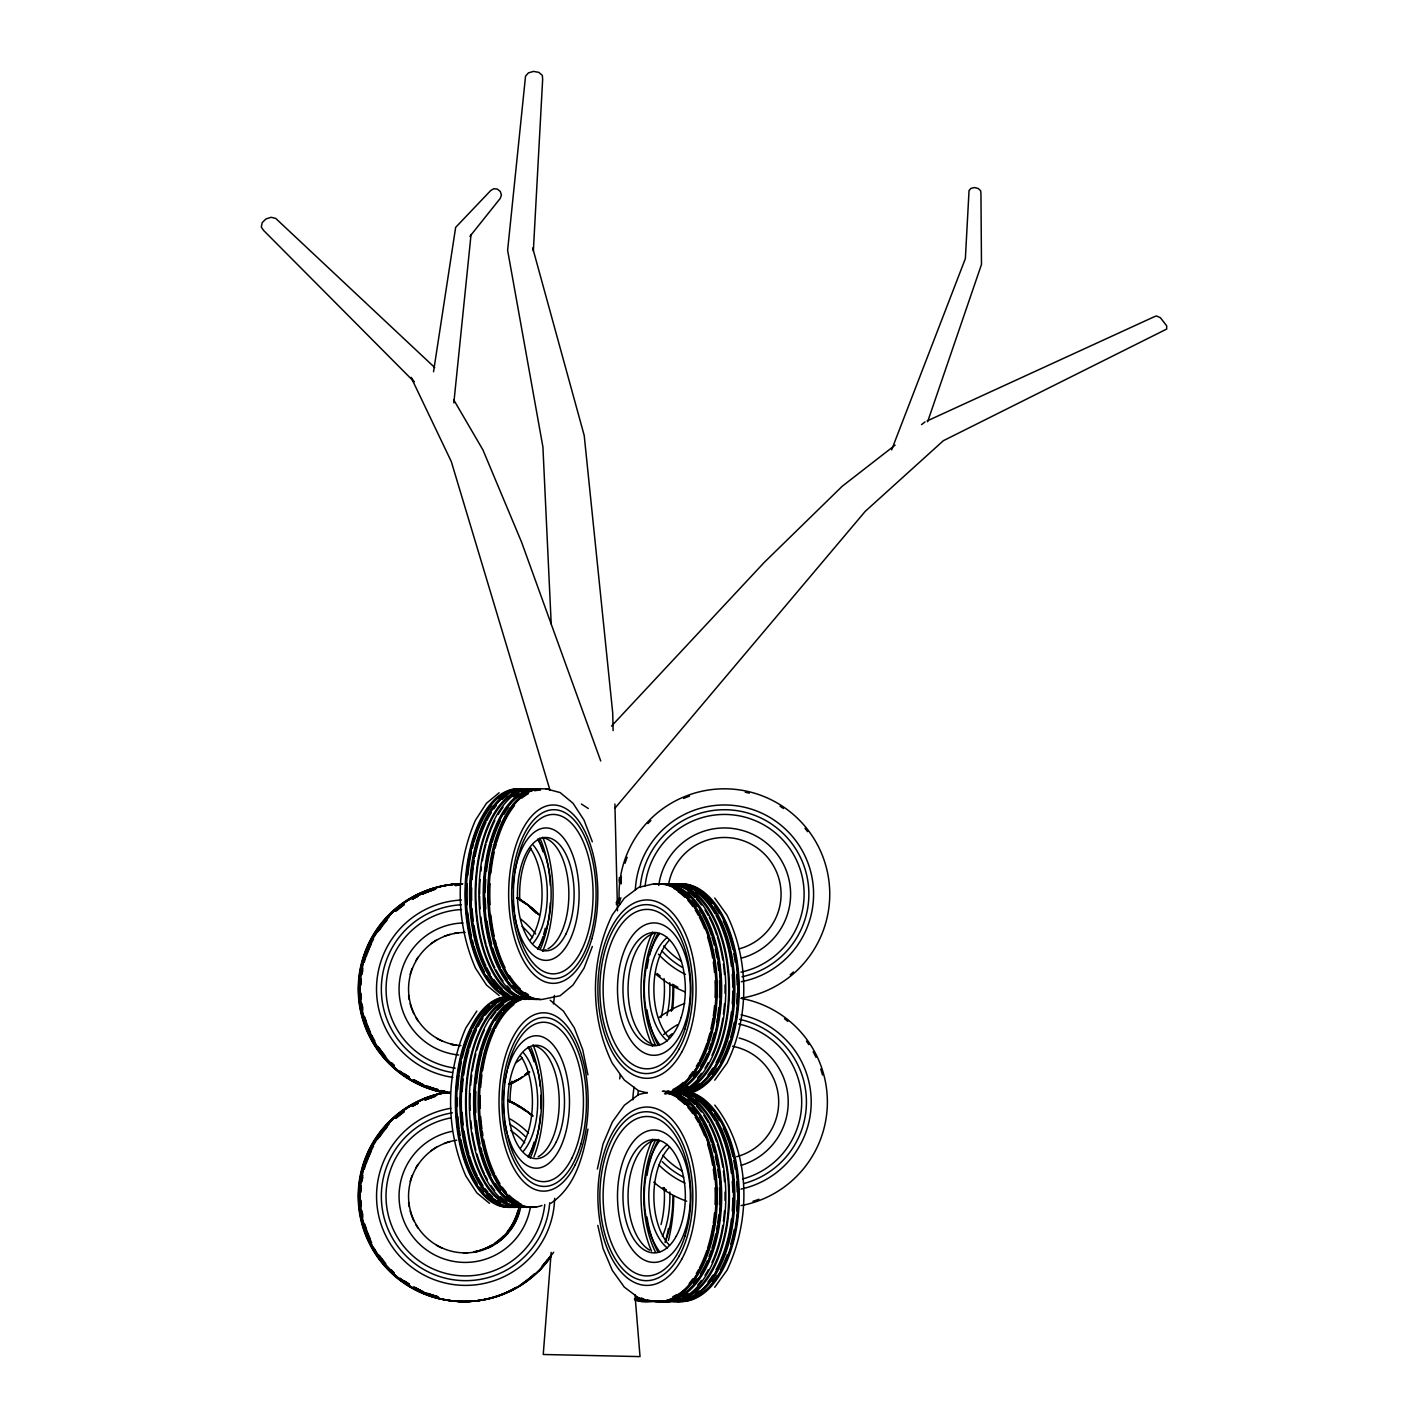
<?xml version="1.0" encoding="UTF-8"?>
<svg xmlns="http://www.w3.org/2000/svg" width="1428" height="1428" viewBox="0 0 1428 1428"><rect width="100%" height="100%" fill="white"/><g stroke="black" fill="none" stroke-linecap="round" stroke-linejoin="round"><path stroke-width="1.5" d="M533.34 251.06L542.658 79.254L542.319 75.363L538.838 72.364L533.536 71.4L528.467 72.846L525.54 76.13L507.618 250.293L542.908 446.91L551.208 623.893M551.172 1252.392L543.247 1354.494L640.03 1356.6L634.978 1294.75M453.836 402.892L471.061 234.46M619.716 1078.89L620.27 1074.695M433.523 371.762L455.657 227.355L490.714 190.549L493.731 188.728L497.408 189.103L500.336 191.53L501.424 195.065L500.246 198.385L469.901 236.405M587.908 1129.066C583.231 1156.448 575.198 1187.025 550.726 1203.358M597.332 1169.121L603.08 1143.864L612.344 1121.997L624.304 1105.308L638.477 1094.633M927.611 421.778L981.482 264.483L980.947 193.565L980.643 190.781L978.198 188.496L974.521 187.568L971.022 188.353L969.041 190.567L965.364 258.629L891.625 449.891M592.334 946.496L584.016 968.184L573.021 985.052L560.115 995.744L541.819 999.493A105.351 52.675 -90 0 1 489.144 894.142A105.351 52.675 -90 0 1 541.819 788.809L545.835 788.809M476.845 1011.06L465.849 1027.928C445.5 1074.356 445.5 1129.584 465.849 1175.994L476.845 1192.862L489.501 1203.358M539.534 1270.706L553.671 1252.249M615.057 808.069L865.207 511.385L943.355 440.699L1166.676 329.065L1166.712 325.87L1160.446 317.766L1156.519 315.963L1154.092 316.82L927.075 420.957M611.523 726.102L764.159 562.489L842.288 486.198L895.124 445.143M714.714 1080.193L726.995 1063.146C749.361 1017.307 749.361 960.919 726.995 915.08L714.714 898.034M714.714 1287.306L726.995 1270.242C751.396 1218.816 751.039 1151.254 714.928 1105.308L714.714 1105.129M499.14 792.772L486.484 803.25L475.506 820.118C455.139 866.528 455.139 921.774 475.506 968.184L486.484 985.052L499.14 995.53M921.524 424.616L925.058 421.885M638.477 887.52L624.304 898.212L612.237 915.08C589.871 960.919 589.871 1017.307 612.237 1063.146L624.304 1080.014L638.477 1090.706M638.78 887.395L653.774 883.807M638.78 1094.508L647.348 1092.456M621.216 877.72L619.324 877.72L619.324 882.45L621.216 882.45M619.324 880.076L621.216 880.076M638.78 1090.831L647.348 1092.884M546.174 788.845L560.115 792.558L573.021 803.25L584.016 820.118L592.334 841.806M550.173 1000.26L563.382 1011.06L574.359 1027.928L582.695 1049.616L587.908 1074.873M588.3 808.498L581.374 804.035M638.477 1297.802L624.304 1287.11L612.344 1270.438L603.08 1248.572L597.814 1225.42M434.719 367.549L275.693 218.395L271.124 217.306L265.983 218.93L262.216 222.625L261.288 226.998L263.537 230.372L414.138 381.811L411.068 377.349L451.284 461.53L549.994 790.166M453.711 399.822L482.914 449.874L521.523 542.015L600.724 760.981M532.698 248.008L584.213 435.504L612.701 712.822L613.13 730.618M614.915 804.053L617.503 910.85M621.305 876.274L621.109 883.896M641.154 1300.158A104.048 46.589 -90 0 1 637.102 1299.373M647.277 1301.158A105.351 47.178 -90 0 1 634.978 1299.962M648.669 1301.158A105.351 47.178 -90 0 1 634.335 1299.052M666.091 1301.158A105.351 47.178 -90 0 1 657.897 1301.158M661.664 1301.158A105.351 47.178 -90 0 1 653.471 1301.158M667.483 1301.158A105.351 47.178 -90 0 1 659.272 1301.158M664.163 1187.757A56.674 25.383 -90 0 1 661.057 1224.546M673.677 1196.218A88.5 39.627 -90 0 1 668.375 1240.468M653.364 1301.158A105.351 47.178 -90 0 1 637.049 1297.981M645.206 1299.855A104.048 46.589 -90 0 1 639.173 1297.784M672.963 1196.218A69.204 30.988 -90 0 1 665.448 1241.378M672.177 1301.158A105.351 47.178 -90 0 1 663.984 1301.158M668.429 1228.526A84.448 37.806 -90 0 1 665.091 1242.592M669.821 1192.005A56.674 25.383 -90 0 1 662.449 1236.291M670.803 1301.158A105.351 47.178 -90 0 1 662.592 1301.158M651.989 1301.158A105.351 47.178 -90 0 1 635.674 1297.981M643.832 1299.855A104.048 46.589 -90 0 1 635.817 1296.713M657.79 1301.158A105.351 47.178 -90 0 1 641.475 1297.981M438.003 1296.713A104.048 103.887 -90 0 1 428.079 1293.5M420.332 1290.198A104.048 103.887 -90 0 1 414.763 1287.342M409.39 1284.165A104.048 103.887 -90 0 1 404.178 1280.648M385.774 1263.637A104.048 103.887 -90 0 1 379.384 1255.301M370.173 1238.933A104.048 103.887 -90 0 1 365.104 1225.153M362.712 1214.996A104.048 103.887 -90 0 1 362.034 1210.837M361.338 1204.572A104.048 103.887 -90 0 1 361.088 1200.377M361.088 1192.059A104.048 103.887 -90 0 1 361.338 1187.864M362.034 1181.599A104.048 103.887 -90 0 1 362.712 1177.44M366.336 1163.302A104.048 103.887 -90 0 1 371.048 1151.593M379.384 1137.134A104.048 103.887 -90 0 1 387.149 1127.21M395.984 1118.356A104.048 103.887 -90 0 1 404.178 1111.787M412.96 1106.111A104.048 103.887 -90 0 1 418.458 1103.148M426.115 1099.703A104.048 103.887 -90 0 1 432.024 1097.525M507.993 1100.167A105.351 105.19 -90 0 1 532.983 1115.982M551.404 1256.033A105.351 105.19 -90 0 1 375.35 1251.642A105.351 105.19 -90 0 1 450.034 1091.92M507.44 1100.167A105.351 105.19 -90 0 1 515.026 1103.951M516.847 1104.986A105.351 105.19 -90 0 1 532.43 1115.982M550.851 1256.033A105.351 105.19 -90 0 1 375.368 1252.534A105.351 105.19 -90 0 1 447.375 1092.241M507.708 1100.167A105.351 105.19 -90 0 1 532.698 1115.982M551.119 1256.033A105.351 105.19 -90 0 1 375.635 1252.534A105.351 105.19 -90 0 1 447.642 1092.241M510.671 1130.512A79.718 79.593 -90 0 1 524.736 1142.864M544.764 1204.536A79.718 79.593 -90 0 1 464.921 1275.918A79.718 79.593 -90 0 1 386.328 1203.179A79.718 79.593 -90 0 1 451.087 1117.838M510.135 1118.981A89.179 89.054 -90 0 1 528.574 1133.154M554.635 1198.324A89.179 89.054 -90 0 1 469.152 1285.325A89.179 89.054 -90 0 1 377.028 1205.41A89.179 89.054 -90 0 1 450.82 1108.271M509.689 1124.211A84.448 84.323 -90 0 1 525.272 1136.51M549.709 1202.822A84.448 84.323 -90 0 1 465.671 1280.666A84.448 84.323 -90 0 1 381.597 1202.858A84.448 84.323 -90 0 1 452.444 1112.823M530.377 1207.017A66.206 66.099 -90 0 1 462.279 1262.352A66.206 66.099 -90 0 1 399.251 1201.269A66.206 66.099 -90 0 1 452.248 1131.297M520.738 1206.767A56.674 56.584 -90 0 1 460.905 1252.731A56.674 56.584 -90 0 1 408.587 1198.342A56.674 56.584 -90 0 1 456.71 1140.187M519.471 1210.89A56.674 56.584 -90 0 1 510.349 1229.865M507.69 1233.185A56.674 56.584 -90 0 1 496.676 1243.056M493.106 1245.287A56.674 56.584 -90 0 1 487.448 1248.161M479.469 1250.964A56.674 56.584 -90 0 1 475.346 1251.892M442.18 1248.161A56.674 56.584 -90 0 1 436.522 1245.287M418.047 1228.134A56.674 56.584 -90 0 1 415.816 1224.546M413.834 1220.815A56.674 56.584 -90 0 1 410.157 1210.89M409.211 1206.767A56.674 56.584 -90 0 1 408.587 1202.554M410.157 1181.545A56.674 56.584 -90 0 1 412.139 1175.512M415.816 1167.89A56.674 56.584 -90 0 1 418.047 1164.302M431.22 1150.611A56.674 56.584 -90 0 1 436.522 1147.13M444.144 1143.453A56.674 56.584 -90 0 1 450.177 1141.472M508.868 1101.059A105.351 105.19 -90 0 1 514.526 1103.951M516.347 1104.986A105.351 105.19 -90 0 1 525.236 1110.734M550.351 1256.033A105.351 105.19 -90 0 1 542.479 1266.1M535.107 1273.633A105.351 105.19 -90 0 1 519.953 1285.271M516.347 1287.449A105.351 105.19 -90 0 1 364.675 1231.596A105.351 105.19 -90 0 1 446.875 1092.241M436.789 1296.713A104.048 103.887 -90 0 1 424.884 1292.733M419.118 1290.198A104.048 103.887 -90 0 1 413.531 1287.342M408.176 1284.165A104.048 103.887 -90 0 1 401.268 1279.399M393.218 1272.669A104.048 103.887 -90 0 1 390.219 1269.778M385.935 1265.226A104.048 103.887 -90 0 1 380.616 1258.711M375.85 1251.803A104.048 103.887 -90 0 1 370.744 1242.735M366.532 1233.096A104.048 103.887 -90 0 1 363.89 1225.153M363.89 1167.283A104.048 103.887 -90 0 1 365.8 1161.321M367.299 1157.376A104.048 103.887 -90 0 1 369.834 1151.593A104.048 103.887 -90 0 0 364.925 1163.302M380.616 1133.725A104.048 103.887 -90 0 1 387.327 1125.657M394.753 1118.356A104.048 103.887 -90 0 1 402.964 1111.787M424.884 1099.703A104.048 103.887 -90 0 1 430.81 1097.525M508.511 1101.059A105.351 105.19 -90 0 1 514.151 1103.951M515.99 1104.986A105.351 105.19 -90 0 1 519.578 1107.164M547.495 1259.496A105.351 105.19 -90 0 1 542.104 1266.1M534.732 1273.633A105.351 105.19 -90 0 1 523.13 1282.933M515.99 1287.449A105.351 105.19 -90 0 1 364.301 1231.596A105.351 105.19 -90 0 1 446.5 1092.241M437.718 1296.713A104.048 103.887 -90 0 1 427.793 1293.5M423.884 1291.929A104.048 103.887 -90 0 1 414.477 1287.342M409.104 1284.165A104.048 103.887 -90 0 1 405.623 1281.862M394.146 1272.669A104.048 103.887 -90 0 1 391.147 1269.778M384.15 1262.031A104.048 103.887 -90 0 1 381.562 1258.711M371.691 1242.735A104.048 103.887 -90 0 1 367.46 1233.096M366.068 1229.133A104.048 103.887 -90 0 1 364.265 1223.136M362.837 1217.049A104.048 103.887 -90 0 1 362.069 1212.925M361.248 1206.66A104.048 103.887 -90 0 1 360.909 1202.465M360.909 1189.97A104.048 103.887 -90 0 1 361.248 1185.775M362.069 1179.51A104.048 103.887 -90 0 1 362.837 1175.369M364.265 1169.282A104.048 103.887 -90 0 1 366.068 1163.302M367.46 1159.34A104.048 103.887 -90 0 1 373.618 1146.006M377.92 1138.884A104.048 103.887 -90 0 1 381.562 1133.725M397.287 1116.982A104.048 103.887 -90 0 1 403.892 1111.787M412.674 1106.111A104.048 103.887 -90 0 1 418.172 1103.148M425.83 1099.703A104.048 103.887 -90 0 1 435.718 1096.276M437.129 1296.713A104.048 103.887 -90 0 1 427.204 1293.5M423.295 1291.929A104.048 103.887 -90 0 1 413.888 1287.342M408.533 1284.165A104.048 103.887 -90 0 1 399.947 1278.114M393.557 1272.669A104.048 103.887 -90 0 1 386.292 1265.226M378.509 1255.301A104.048 103.887 -90 0 1 374.047 1248.233M370.173 1240.843A104.048 103.887 -90 0 1 364.836 1227.134M363.158 1221.136A104.048 103.887 -90 0 1 362.248 1217.049M361.177 1210.837A104.048 103.887 -90 0 1 360.659 1206.66M360.213 1200.377A104.048 103.887 -90 0 1 360.213 1192.059M360.659 1185.775A104.048 103.887 -90 0 1 361.177 1181.599M362.248 1175.369A104.048 103.887 -90 0 1 363.158 1171.299M363.676 1169.282A104.048 103.887 -90 0 1 370.173 1151.593M374.047 1144.203A104.048 103.887 -90 0 1 379.723 1135.421M384.917 1128.78A104.048 103.887 -90 0 1 389.112 1124.139M398.305 1115.643A104.048 103.887 -90 0 1 403.321 1111.787M412.085 1106.111A104.048 103.887 -90 0 1 417.583 1103.148M425.241 1099.703A104.048 103.887 -90 0 1 435.147 1096.276M436.593 1296.713A104.048 103.887 -90 0 1 424.687 1292.733M418.922 1290.198A104.048 103.887 -90 0 1 413.335 1287.342M407.98 1284.165A104.048 103.887 -90 0 1 402.767 1280.648M384.364 1263.637A104.048 103.887 -90 0 1 380.419 1258.711M368.745 1238.933A104.048 103.887 -90 0 1 366.336 1233.096M361.284 1214.996A104.048 103.887 -90 0 1 360.624 1210.837M359.927 1204.572A104.048 103.887 -90 0 1 359.66 1200.377M359.66 1192.059A104.048 103.887 -90 0 1 359.927 1187.864M360.624 1181.599A104.048 103.887 -90 0 1 361.284 1177.44M379.17 1135.421A104.048 103.887 -90 0 1 385.738 1127.21M394.556 1118.356A104.048 103.887 -90 0 1 402.767 1111.787M424.687 1099.703A104.048 103.887 -90 0 1 430.596 1097.525M517.793 1210.89A56.674 56.584 -90 0 1 507.386 1231.561M503.156 1236.291A56.674 56.584 -90 0 1 494.998 1243.056M491.428 1245.287A56.674 56.584 -90 0 1 479.808 1250.375M477.791 1250.964A56.674 56.584 -90 0 1 473.668 1251.892M519.06 1206.767A56.674 56.584 -90 0 1 474.007 1251.892M467.688 1252.731A56.674 56.584 -90 0 1 463.475 1252.891M700.113 1098.846A104.048 57.281 -90 0 1 712.376 1110.466M714.821 1113.679A104.048 57.281 -90 0 1 719.391 1120.766M723.228 1128.066A104.048 57.281 -90 0 1 732.867 1156.394M733.778 1160.661A104.048 57.281 -90 0 1 735.277 1169.282M736.652 1181.599A104.048 57.281 -90 0 1 737.169 1192.059M737.169 1200.377A104.048 57.281 -90 0 1 736.652 1210.837M734.188 1229.633A104.048 57.281 -90 0 1 730.743 1244.288M727.387 1254.516A104.048 57.281 -90 0 1 720.444 1269.778M717.159 1275.311A104.048 57.281 -90 0 1 712.376 1281.969M701.862 1292.34A104.048 57.281 -90 0 1 694.776 1296.713M689.778 1093.348A104.048 57.281 -90 0 1 738.472 1200.127A104.048 57.281 -90 0 1 685.511 1299.962M685.565 1091.17A105.351 57.995 -90 0 1 738.972 1206.035A105.351 57.995 -90 0 1 674.748 1300.908M651.543 1251.106A88.5 48.713 -90 0 1 652.435 1139.312M655.559 1252.374A84.448 46.481 -90 0 1 655.559 1140.062M684.262 1091.17A105.351 57.995 -90 0 1 737.687 1206.035A105.351 57.995 -90 0 1 673.463 1300.908M669.482 1245.287A56.674 31.202 -90 0 1 669.482 1147.13M668.001 1091.17A105.351 57.995 -90 0 1 721.408 1206.035A105.351 57.995 -90 0 1 657.183 1300.908M670.089 1092.831A104.048 57.281 -90 0 1 720.783 1188.435A104.048 57.281 -90 0 1 678.496 1296.713M657.576 1251.392A80.379 44.25 -90 0 1 647.009 1217.031M647.009 1175.405A80.379 44.25 -90 0 1 658.469 1139.383M681.174 1091.17A105.351 57.995 -90 0 1 734.581 1206.035A105.351 57.995 -90 0 1 670.357 1300.908M685.386 1093.348A104.048 57.281 -90 0 1 734.081 1200.127A104.048 57.281 -90 0 1 681.12 1299.962M695.722 1098.846A104.048 57.281 -90 0 1 714.982 1120.766M716.053 1122.658A104.048 57.281 -90 0 1 731.422 1173.334M732.261 1181.599A104.048 57.281 -90 0 1 732.778 1192.059M732.814 1198.288A104.048 57.281 -90 0 1 732.261 1210.837M731.422 1219.101A104.048 57.281 -90 0 1 716.053 1269.778M712.768 1275.311A104.048 57.281 -90 0 1 707.985 1281.969M699.202 1290.983A104.048 57.281 -90 0 1 695.722 1293.59M679.871 1091.17A105.351 57.995 -90 0 1 733.296 1206.035A105.351 57.995 -90 0 1 669.072 1300.908M675.747 1091.17A105.351 57.995 -90 0 1 729.155 1206.035A105.351 57.995 -90 0 1 664.93 1300.908M675.694 1092.474A104.048 57.281 -90 0 1 728.691 1198.163A104.048 57.281 -90 0 1 673.552 1300.176M687.975 1098.846A104.048 57.281 -90 0 1 694.811 1104.469M696.436 1106.111A104.048 57.281 -90 0 1 701.469 1112.037M703.861 1115.375A104.048 57.281 -90 0 1 708.306 1122.658M709.252 1124.407A104.048 57.281 -90 0 1 716.713 1142.079M717.409 1144.203A104.048 57.281 -90 0 1 722.8 1167.122M723.407 1171.299A104.048 57.281 -90 0 1 724.514 1181.599M725.031 1192.059A104.048 57.281 -90 0 1 725.031 1200.377M724.514 1210.837A104.048 57.281 -90 0 1 723.407 1221.136M722.8 1225.313A104.048 57.281 -90 0 1 711.965 1262.477M708.306 1269.778A104.048 57.281 -90 0 1 705.021 1275.311M701.469 1280.398A104.048 57.281 -90 0 1 697.721 1284.932M687.975 1293.59A104.048 57.281 -90 0 1 682.638 1296.713M672.124 1091.17A105.351 57.995 -90 0 1 725.549 1206.035A105.351 57.995 -90 0 1 661.325 1300.908M682.548 1098.846A104.048 57.281 -90 0 1 689.385 1104.469M692.294 1107.503A104.048 57.281 -90 0 1 697.239 1113.679M699.595 1117.124A104.048 57.281 -90 0 1 701.808 1120.766M702.879 1122.658A104.048 57.281 -90 0 1 711.287 1142.079M711.983 1144.203A104.048 57.281 -90 0 1 714.286 1152.235M715.303 1156.394A104.048 57.281 -90 0 1 717.017 1164.962M717.695 1169.282A104.048 57.281 -90 0 1 718.712 1177.44M719.462 1187.864A104.048 57.281 -90 0 1 719.462 1204.572M718.712 1214.996A104.048 57.281 -90 0 1 717.695 1223.136M717.374 1225.313A104.048 57.281 -90 0 1 716.624 1229.633M715.767 1233.917A104.048 57.281 -90 0 1 711.983 1248.233M711.287 1250.357A104.048 57.281 -90 0 1 709.038 1256.551M707.395 1260.531A104.048 57.281 -90 0 1 700.72 1273.508M697.239 1278.756A104.048 57.281 -90 0 1 693.562 1283.486M680.781 1294.75A104.048 57.281 -90 0 1 677.211 1296.713M659.754 1251.91A69.204 38.092 -90 0 1 659.754 1140.526M667.304 1247.983A56.674 31.202 -90 0 1 648.794 1196.218A56.674 31.202 -90 0 1 667.304 1144.453M666.697 1091.17A105.351 57.995 -90 0 1 720.123 1206.035A105.351 57.995 -90 0 1 655.898 1300.908M663.592 1091.17A105.351 57.995 -90 0 1 717.017 1206.035A105.351 57.995 -90 0 1 652.792 1300.908M662.306 1091.17A105.351 57.995 -90 0 1 715.482 1209.962A105.351 57.995 -90 0 1 647.187 1299.73M649.597 1250.125A56.674 31.202 -90 0 1 628.284 1189.185A56.674 31.202 -90 0 1 657.201 1139.669M665.68 1092.831A104.048 57.281 -90 0 1 716.392 1188.435A104.048 57.281 -90 0 1 674.105 1296.713M678.157 1098.846A104.048 57.281 -90 0 1 684.994 1104.469M687.903 1107.503A104.048 57.281 -90 0 1 692.848 1113.679M695.204 1117.124A104.048 57.281 -90 0 1 698.488 1122.658M699.434 1124.407A104.048 57.281 -90 0 1 704.647 1135.885M707.592 1144.203A104.048 57.281 -90 0 1 712.608 1164.962M713.304 1169.282A104.048 57.281 -90 0 1 714.518 1179.51M715.071 1187.864A104.048 57.281 -90 0 1 715.071 1204.572M714.518 1212.925A104.048 57.281 -90 0 1 713.304 1223.136M712.983 1225.313A104.048 57.281 -90 0 1 707.592 1248.233M706.896 1250.357A104.048 57.281 -90 0 1 699.434 1268.028M698.488 1269.778A104.048 57.281 -90 0 1 696.328 1273.508M692.848 1278.756A104.048 57.281 -90 0 1 689.171 1283.486M676.39 1294.75A104.048 57.281 -90 0 1 672.82 1296.713M619.591 904.727A105.351 105.351 0 0 1 711.715 789.577A105.351 105.351 0 0 1 828.704 879.345A105.351 105.351 0 0 1 741.328 998.136M685.083 991.889A105.351 105.351 0 0 1 656.13 974.378M793.433 972.004A104.048 104.048 0 0 1 790.219 974.735M677.907 987.212A104.048 104.048 0 0 1 672.392 984.249M660.236 976.038A104.048 104.048 0 0 1 656.987 973.378M625.071 863.226A104.048 104.048 0 0 1 627.124 857.282M647.955 823.581A104.048 104.048 0 0 1 650.847 820.582M683.619 798.43A104.048 104.048 0 0 1 689.51 796.146M745.255 792.219A104.048 104.048 0 0 1 749.325 793.147M779.991 806.195A104.048 104.048 0 0 1 783.49 808.516M804.999 828.347A104.048 104.048 0 0 1 807.588 831.649M635.335 889.93A89.179 89.179 0 0 1 721.551 805.017A89.179 89.179 0 0 1 813.032 884.235A89.179 89.179 0 0 1 741.31 981.714M685.422 974.36A89.179 89.179 0 0 1 658.451 954.154M640.226 887.556A84.448 84.448 0 0 1 722.925 809.73A84.448 84.448 0 0 1 808.319 884.575A84.448 84.448 0 0 1 741.989 976.752M682.191 967.274A84.448 84.448 0 0 1 661.682 950.673M668.732 883.593A56.674 56.674 0 0 1 726.549 837.522A56.674 56.674 0 0 1 780.723 887.805A56.674 56.674 0 0 1 739.079 948.888M645.135 885.824A79.718 79.718 0 0 1 724.389 814.442A79.718 79.718 0 0 1 803.678 885.806A79.718 79.718 0 0 1 741.007 972.111M681.013 961.008A79.718 79.718 0 0 1 663.806 945.925M658.772 885.503A66.206 66.206 0 0 1 724.407 827.954A66.206 66.206 0 0 1 790.041 885.503A66.206 66.206 0 0 1 741.543 958.099M519.828 900.497A56.674 28.078 -90 0 1 531.234 848.303M527.396 788.881A105.351 52.193 -90 0 1 531.305 789.47M545.674 788.881A105.351 52.193 -90 0 1 549.584 789.47M527.003 994.638A104.048 52.015 -90 0 1 488.447 894.142A104.048 52.015 -90 0 1 527.003 793.665M534.661 790.773A104.048 52.015 -90 0 1 540.48 790.112M540.48 999.493A105.351 52.675 -90 0 1 487.805 894.142A105.351 52.675 -90 0 1 540.48 788.809M528.342 994.638A104.048 52.015 -90 0 1 525.111 992.674M520.327 988.908A104.048 52.015 -90 0 1 509.546 975.752M505.03 967.72A104.048 52.015 -90 0 1 496.765 946.175M496.212 944.211A104.048 52.015 -90 0 1 495.159 940.195M494.195 936.072A104.048 52.015 -90 0 1 490.839 914.991M490.054 904.584A104.048 52.015 -90 0 1 490.054 883.718M490.839 873.311A104.048 52.015 -90 0 1 494.195 852.23M495.159 848.107A104.048 52.015 -90 0 1 496.212 844.091M496.765 842.127A104.048 52.015 -90 0 1 514.508 805.588M521.898 798.038A104.048 52.015 -90 0 1 528.342 793.665M514.669 872.883A66.206 33.094 -90 0 1 565.577 840.753A66.206 33.094 -90 0 1 565.577 947.549A66.206 33.094 -90 0 1 514.669 915.419M514.044 911.278A66.206 33.094 -90 0 1 513.08 900.622M513.08 887.68A66.206 33.094 -90 0 1 514.044 877.024M542.747 837.254A88.5 44.25 -90 0 1 542.747 951.048M539.838 838.004A84.448 42.215 -90 0 1 550.298 885.342M550.298 902.96A84.448 42.215 -90 0 1 540.659 948.442M519.667 999.207A105.351 52.675 -90 0 1 470.954 890.233A105.351 52.675 -90 0 1 523.594 788.809M502.12 988.908A104.048 52.015 -90 0 1 493.767 979.394M490.143 973.842A104.048 52.015 -90 0 1 486.805 967.72M485.948 965.971A104.048 52.015 -90 0 1 473.971 925.415M473.346 921.078A104.048 52.015 -90 0 1 472.079 908.779M471.668 900.408A104.048 52.015 -90 0 1 471.668 887.895M472.079 879.523A104.048 52.015 -90 0 1 473.346 867.224M473.65 865.065A104.048 52.015 -90 0 1 474.328 860.745M475.096 856.461A104.048 52.015 -90 0 1 485.948 822.332M486.805 820.582A104.048 52.015 -90 0 1 491.321 812.55M493.767 808.908A104.048 52.015 -90 0 1 496.284 805.588M502.12 799.394A104.048 52.015 -90 0 1 506.886 795.628M511.992 792.718A104.048 52.015 -90 0 1 517.775 790.773M537.249 999.493A105.351 52.675 -90 0 1 484.592 894.142A105.351 52.675 -90 0 1 537.249 788.809M515.776 988.908A104.048 52.015 -90 0 1 512.723 985.891M507.422 979.394A104.048 52.015 -90 0 1 501.549 969.808M500.478 967.72A104.048 52.015 -90 0 1 492.839 948.281M491.66 944.211A104.048 52.015 -90 0 1 487.002 921.078M485.752 908.779A104.048 52.015 -90 0 1 485.27 898.319M485.252 892.072A104.048 52.015 -90 0 1 485.752 879.523M486.52 871.259A104.048 52.015 -90 0 1 491.66 844.091M492.214 842.127A104.048 52.015 -90 0 1 500.478 820.582M503.816 814.46A104.048 52.015 -90 0 1 508.689 807.213M518.935 796.77A104.048 52.015 -90 0 1 523.79 793.665M522.452 994.638A104.048 52.015 -90 0 1 483.896 894.142A104.048 52.015 -90 0 1 522.452 793.665M530.091 790.773A104.048 52.015 -90 0 1 535.911 790.112M533.965 999.421A105.351 52.675 -90 0 1 483.253 892.197A105.351 52.675 -90 0 1 535.911 788.809M529.681 999.421A105.351 52.675 -90 0 1 478.969 892.197A105.351 52.675 -90 0 1 531.627 788.809M510.153 988.908A104.048 52.015 -90 0 1 507.101 985.891M503.049 981.09A104.048 52.015 -90 0 1 495.927 969.808M494.838 967.72A104.048 52.015 -90 0 1 486.573 946.175M486.02 944.211A104.048 52.015 -90 0 1 480.879 917.044M480.129 908.779A104.048 52.015 -90 0 1 479.612 896.231M479.612 894.142A104.048 52.015 -90 0 1 480.129 879.523M480.879 871.259A104.048 52.015 -90 0 1 481.379 867.224M482.361 860.745A104.048 52.015 -90 0 1 486.02 844.091M486.573 842.127A104.048 52.015 -90 0 1 494.838 820.582M498.176 814.46A104.048 52.015 -90 0 1 503.049 807.213M513.312 796.77A104.048 52.015 -90 0 1 518.168 793.665M524.005 997.904A104.048 52.015 -90 0 1 475.899 890.269A104.048 52.015 -90 0 1 527.878 790.112M525.915 999.421A105.351 52.675 -90 0 1 475.292 888.27A105.351 52.675 -90 0 1 531.805 789.095M508.779 994.638A104.048 52.015 -90 0 1 470.223 894.142A104.048 52.015 -90 0 1 508.779 793.665M510.653 792.718A104.048 52.015 -90 0 1 522.255 790.112M542.372 837.593A56.674 28.328 -90 0 1 568.719 888.591A56.674 28.328 -90 0 1 547.852 948.888M546.049 949.727A56.674 28.328 -90 0 1 542.372 950.709M520.292 999.421A105.351 52.675 -90 0 1 469.58 892.197A105.351 52.675 -90 0 1 522.255 788.809M517.079 999.421A105.351 52.675 -90 0 1 466.367 892.197A105.351 52.675 -90 0 1 519.024 788.809M515.74 999.421A105.351 52.675 -90 0 1 465.028 892.197A105.351 52.675 -90 0 1 517.686 788.809M538.195 839.182A80.379 40.198 -90 0 1 542.997 851.713M545.282 928.146A80.379 40.198 -90 0 1 543.675 934.34M542.997 936.59A80.379 40.198 -90 0 1 538.195 949.12M537.588 839.236A69.204 34.611 -90 0 1 537.588 949.067M530.377 848.303A56.674 28.328 -90 0 1 530.377 939.999M533.162 845.073A56.674 28.328 -90 0 1 533.162 943.23M505.566 994.638A104.048 52.015 -90 0 1 502.317 992.674M497.551 988.908A104.048 52.015 -90 0 1 486.769 975.752M484.431 971.843A104.048 52.015 -90 0 1 473.989 946.175M473.436 944.211A104.048 52.015 -90 0 1 472.382 940.195M471.418 936.072A104.048 52.015 -90 0 1 467.866 912.938M467.277 904.584A104.048 52.015 -90 0 1 467.277 883.718M467.866 875.364A104.048 52.015 -90 0 1 471.418 852.23M472.382 848.107A104.048 52.015 -90 0 1 473.436 844.091M473.989 842.127A104.048 52.015 -90 0 1 491.732 805.588M499.122 798.038A104.048 52.015 -90 0 1 505.566 793.665M504.227 994.638A104.048 52.015 -90 0 1 465.671 894.142A104.048 52.015 -90 0 1 504.227 793.665M511.867 790.773A104.048 52.015 -90 0 1 517.686 790.112M616.396 904.602A105.351 47.178 -90 0 1 620.984 897.873M616.128 902.799A105.351 47.178 -90 0 1 619.591 897.873M616.468 903.87A104.048 46.589 -90 0 1 619.877 899.015M617.842 903.87A104.048 46.589 -90 0 1 620.109 900.55M664.002 978.555A56.674 25.383 -90 0 1 661.057 1017.45M673.641 984.927A88.5 39.627 -90 0 1 672.57 1009.989M672.909 985.106A69.204 30.988 -90 0 1 671.321 1011.345M669.732 982.767A56.674 25.383 -90 0 1 666.947 1015.611M438.003 1089.618A104.048 103.887 -90 0 1 428.079 1086.405M420.332 1083.102A104.048 103.887 -90 0 1 414.763 1080.228M409.39 1077.069A104.048 103.887 -90 0 1 404.178 1073.535M394.431 1065.574A104.048 103.887 -90 0 1 391.433 1062.682M385.774 1056.541A104.048 103.887 -90 0 1 379.384 1048.188M374.921 1041.137A104.048 103.887 -90 0 1 371.958 1035.621M370.173 1031.837A104.048 103.887 -90 0 1 365.104 1018.039M362.712 1007.9A104.048 103.887 -90 0 1 362.034 1003.741M361.338 997.458A104.048 103.887 -90 0 1 361.088 993.281M361.088 984.945A104.048 103.887 -90 0 1 361.338 980.768M362.034 974.485A104.048 103.887 -90 0 1 362.712 970.344M366.336 956.189A104.048 103.887 -90 0 1 371.048 944.497M379.384 930.039A104.048 103.887 -90 0 1 387.149 920.096M395.984 911.26A104.048 103.887 -90 0 1 404.178 904.692M412.96 899.015A104.048 103.887 -90 0 1 418.458 896.052M422.242 894.249A104.048 103.887 -90 0 1 432.024 890.412M517.4 897.873A105.351 105.19 -90 0 1 539.195 914.616M529.699 1072.035A105.351 105.19 -90 0 1 509.921 1084.28M450.034 1093.42A105.351 105.19 -90 0 1 359.82 982.75A105.351 105.19 -90 0 1 462.708 883.789M516.847 897.873A105.351 105.19 -90 0 1 538.642 914.616M529.145 1072.035A105.351 105.19 -90 0 1 525.736 1074.606M522.237 1077.015A105.351 105.19 -90 0 1 509.385 1084.28M447.375 1093.098A105.351 105.19 -90 0 1 462.154 883.789M517.114 897.873A105.351 105.19 -90 0 1 538.909 914.616M529.413 1072.035A105.351 105.19 -90 0 1 526.004 1074.606M522.505 1077.015A105.351 105.19 -90 0 1 509.653 1084.28M447.642 1093.098A105.351 105.19 -90 0 1 462.422 883.789M455.211 1068.144A79.718 79.593 -90 0 1 461.458 909.511M520.667 919.025A89.179 89.054 -90 0 1 535.607 933.983M554.421 995.459A89.179 89.054 -90 0 1 553.421 1003.92M522.309 1057.862A89.179 89.054 -90 0 1 515.508 1062.985M452.926 1077.39A89.179 89.054 -90 0 1 461.405 900.033M522.095 926.379A84.448 84.323 -90 0 1 532.537 937.714M452.444 1072.517A84.448 84.323 -90 0 1 461.262 904.781M458.691 1054.989A66.206 66.099 -90 0 1 399.09 986.944A66.206 66.099 -90 0 1 463.011 922.952M460.923 1045.635A56.674 56.584 -90 0 1 408.587 986.998A56.674 56.584 -90 0 1 465.135 932.448M456.371 1045.153A56.674 56.584 -90 0 1 452.212 1044.368M442.18 1041.048A56.674 56.584 -90 0 1 436.522 1038.192M418.047 1021.02A56.674 56.584 -90 0 1 415.816 1017.45M413.834 1013.719A56.674 56.584 -90 0 1 410.157 1003.777M409.211 999.671A56.674 56.584 -90 0 1 408.587 995.459M410.157 974.449A56.674 56.584 -90 0 1 412.139 968.416M415.816 960.776A56.674 56.584 -90 0 1 418.047 957.206M431.22 943.515A56.674 56.584 -90 0 1 436.522 940.035M444.144 936.357A56.674 56.584 -90 0 1 450.177 934.376M454.282 933.43A56.674 56.584 -90 0 1 458.477 932.805M519.953 900.068A105.351 105.19 -90 0 1 525.236 903.621M530.306 907.53A105.351 105.19 -90 0 1 536.642 913.152M528.628 1072.035A105.351 105.19 -90 0 1 525.236 1074.606M516.347 1080.353A105.351 105.19 -90 0 1 508.868 1084.28M446.875 1093.098A105.351 105.19 -90 0 1 461.655 883.789M444.929 1091.438A104.048 103.887 -90 0 1 440.824 1090.599M436.789 1089.618A104.048 103.887 -90 0 1 424.884 1085.637M419.118 1083.102A104.048 103.887 -90 0 1 413.531 1080.228M408.176 1077.069A104.048 103.887 -90 0 1 401.268 1072.285M393.218 1065.574A104.048 103.887 -90 0 1 390.219 1062.682M385.935 1058.13A104.048 103.887 -90 0 1 380.616 1051.615M375.85 1044.689A104.048 103.887 -90 0 1 370.744 1035.621M366.532 1025.982A104.048 103.887 -90 0 1 363.89 1018.039M359.802 987.034A104.048 103.887 -90 0 1 359.981 982.857M363.89 960.187A104.048 103.887 -90 0 1 365.8 954.207M367.299 950.28A104.048 103.887 -90 0 1 369.834 944.497A104.048 103.887 -90 0 0 364.925 956.189M374.761 935.304A104.048 103.887 -90 0 1 376.992 931.77M380.616 926.611A104.048 103.887 -90 0 1 387.327 918.543M394.753 911.26A104.048 103.887 -90 0 1 402.964 904.692M419.118 895.124A104.048 103.887 -90 0 1 430.81 890.412M455.336 885.414A104.048 103.887 -90 0 1 459.513 885.164A104.048 103.887 -90 0 0 455.139 885.414M529.931 907.53A105.351 105.19 -90 0 1 536.268 913.152M528.271 1072.035A105.351 105.19 -90 0 1 524.861 1074.606M515.99 1080.353A105.351 105.19 -90 0 1 508.511 1084.28M446.5 1093.098A105.351 105.19 -90 0 1 461.298 883.789M437.718 1089.618A104.048 103.887 -90 0 1 427.793 1086.405M423.884 1084.834A104.048 103.887 -90 0 1 414.477 1080.228M409.104 1077.069A104.048 103.887 -90 0 1 405.623 1074.748M394.146 1065.574A104.048 103.887 -90 0 1 391.147 1062.682M384.15 1054.935A104.048 103.887 -90 0 1 377.92 1046.456M371.691 1035.621A104.048 103.887 -90 0 1 367.46 1025.982M366.068 1022.037A104.048 103.887 -90 0 1 364.265 1016.04M362.837 1009.953A104.048 103.887 -90 0 1 362.069 1005.812M361.248 999.564A104.048 103.887 -90 0 1 360.909 995.37M360.909 982.857A104.048 103.887 -90 0 1 361.248 978.68M362.069 972.414A104.048 103.887 -90 0 1 362.837 968.273M364.265 962.186A104.048 103.887 -90 0 1 366.068 956.189M367.46 952.244A104.048 103.887 -90 0 1 373.618 938.91M377.92 931.77A104.048 103.887 -90 0 1 381.562 926.611M397.287 909.886A104.048 103.887 -90 0 1 403.892 904.692M412.674 899.015A104.048 103.887 -90 0 1 418.172 896.052M421.956 894.249A104.048 103.887 -90 0 1 435.718 889.18M445.268 1091.438A104.048 103.887 -90 0 1 441.181 1090.599M437.129 1089.618A104.048 103.887 -90 0 1 427.204 1086.405M423.295 1084.834A104.048 103.887 -90 0 1 413.888 1080.228M408.533 1077.069A104.048 103.887 -90 0 1 399.947 1071M393.557 1065.574A104.048 103.887 -90 0 1 386.292 1058.13M378.509 1048.188A104.048 103.887 -90 0 1 374.047 1041.137M370.173 1033.747A104.048 103.887 -90 0 1 364.836 1020.038M363.158 1014.023A104.048 103.887 -90 0 1 362.248 1009.953M361.177 1003.741A104.048 103.887 -90 0 1 360.659 999.564M360.213 993.281A104.048 103.887 -90 0 1 360.213 984.945M360.659 978.68A104.048 103.887 -90 0 1 361.177 974.485M362.248 968.273A104.048 103.887 -90 0 1 363.158 964.203M363.676 962.186A104.048 103.887 -90 0 1 370.173 944.497M374.047 937.089A104.048 103.887 -90 0 1 379.723 928.307M384.917 921.685A104.048 103.887 -90 0 1 389.112 917.026M398.305 908.529A104.048 103.887 -90 0 1 403.321 904.692M412.085 899.015A104.048 103.887 -90 0 1 417.583 896.052M421.367 894.249A104.048 103.887 -90 0 1 435.147 889.18M455.693 885.414A104.048 103.887 -90 0 1 459.87 885.164M444.715 1091.438A104.048 103.887 -90 0 1 440.627 1090.599M436.593 1089.618A104.048 103.887 -90 0 1 424.687 1085.637M418.922 1083.102A104.048 103.887 -90 0 1 413.335 1080.228M407.98 1077.069A104.048 103.887 -90 0 1 402.767 1073.535M384.364 1056.541A104.048 103.887 -90 0 1 380.419 1051.615M368.745 1031.837A104.048 103.887 -90 0 1 363.676 1018.039M361.284 1007.9A104.048 103.887 -90 0 1 360.624 1003.741M359.927 997.458A104.048 103.887 -90 0 1 359.66 993.281M359.66 984.945A104.048 103.887 -90 0 1 359.927 980.768M360.624 974.485A104.048 103.887 -90 0 1 361.284 970.344M383.007 923.309A104.048 103.887 -90 0 1 385.738 920.096M394.556 911.26A104.048 103.887 -90 0 1 402.767 904.692M418.922 895.124A104.048 103.887 -90 0 1 430.596 890.412M455.032 1045.153A56.674 56.584 -90 0 1 450.855 1044.368M700.113 891.732A104.048 57.281 -90 0 1 712.376 903.353M714.821 906.566A104.048 57.281 -90 0 1 719.391 913.67M723.228 920.953A104.048 57.281 -90 0 1 732.867 949.299M733.778 953.547A104.048 57.281 -90 0 1 735.277 962.186M736.652 974.485A104.048 57.281 -90 0 1 737.169 984.945M737.169 993.281A104.048 57.281 -90 0 1 736.652 1003.741M734.188 1022.537A104.048 57.281 -90 0 1 730.743 1037.174M729.547 1041.137A104.048 57.281 -90 0 1 720.444 1062.682M717.159 1068.215A104.048 57.281 -90 0 1 712.376 1074.873M701.862 1085.226A104.048 57.281 -90 0 1 694.776 1089.618M689.778 886.235A104.048 57.281 -90 0 1 738.472 993.031A104.048 57.281 -90 0 1 685.511 1092.866M676.926 884.057A105.351 57.995 -90 0 1 738.972 979.305A105.351 57.995 -90 0 1 687.725 1093.794M652.435 1046.01A88.5 48.713 -90 0 1 652.435 932.216M655.559 1045.278A84.448 46.481 -90 0 1 655.559 932.966M675.622 884.057A105.351 57.995 -90 0 1 737.687 979.305A105.351 57.995 -90 0 1 686.44 1093.794M669.482 1038.192A56.674 31.202 -90 0 1 669.482 940.035M659.361 884.057A105.351 57.995 -90 0 1 721.408 979.305A105.351 57.995 -90 0 1 670.16 1093.794M672.213 886.235A104.048 57.281 -90 0 1 720.854 983.285A104.048 57.281 -90 0 1 678.496 1089.618M657.576 1044.296A80.379 44.25 -90 0 1 647.009 1009.917M647.009 968.309A80.379 44.25 -90 0 1 648.633 959.438M649.651 955.118A80.379 44.25 -90 0 1 657.576 933.93M672.534 884.057A105.351 57.995 -90 0 1 734.581 979.305A105.351 57.995 -90 0 1 683.334 1093.794M685.386 886.235A104.048 57.281 -90 0 1 734.081 993.031A104.048 57.281 -90 0 1 681.12 1092.866M695.722 891.732A104.048 57.281 -90 0 1 714.982 913.67M716.053 915.544A104.048 57.281 -90 0 1 731.422 966.22M732.261 974.485A104.048 57.281 -90 0 1 732.814 987.034M732.814 991.193A104.048 57.281 -90 0 1 732.261 1003.741M731.422 1012.006A104.048 57.281 -90 0 1 716.053 1062.682M712.768 1068.215A104.048 57.281 -90 0 1 707.985 1074.873M699.202 1083.87A104.048 57.281 -90 0 1 690.384 1089.618M671.231 884.057A105.351 57.995 -90 0 1 733.296 979.305A105.351 57.995 -90 0 1 682.048 1093.794M667.108 884.057A105.351 57.995 -90 0 1 729.262 981.268A105.351 57.995 -90 0 1 675.747 1094.169M671.428 885.074A104.048 57.281 -90 0 1 728.655 985.231A104.048 57.281 -90 0 1 675.694 1092.866M687.975 891.732A104.048 57.281 -90 0 1 694.811 897.373M696.436 899.015A104.048 57.281 -90 0 1 701.469 904.941M705.021 910.011A104.048 57.281 -90 0 1 708.306 915.544M709.252 917.311A104.048 57.281 -90 0 1 716.713 934.983M717.409 937.089A104.048 57.281 -90 0 1 722.8 960.027M723.407 964.203A104.048 57.281 -90 0 1 724.514 974.485M725.031 984.945A104.048 57.281 -90 0 1 725.031 993.281M724.514 1003.741A104.048 57.281 -90 0 1 723.407 1014.023M722.8 1018.2A104.048 57.281 -90 0 1 711.965 1055.363M708.306 1062.682A104.048 57.281 -90 0 1 705.021 1068.215M701.469 1073.285A104.048 57.281 -90 0 1 697.721 1077.837M687.975 1086.494A104.048 57.281 -90 0 1 682.638 1089.618M663.484 884.057A105.351 57.995 -90 0 1 725.549 979.305A105.351 57.995 -90 0 1 674.302 1093.794M682.548 891.732A104.048 57.281 -90 0 1 689.385 897.373M692.294 900.39A104.048 57.281 -90 0 1 697.239 906.566M699.595 910.011A104.048 57.281 -90 0 1 701.808 913.67M702.879 915.544A104.048 57.281 -90 0 1 711.287 934.983M711.983 937.089A104.048 57.281 -90 0 1 714.286 945.122M715.303 949.299A104.048 57.281 -90 0 1 717.017 957.849M717.695 962.186A104.048 57.281 -90 0 1 718.712 970.344M719.462 980.768A104.048 57.281 -90 0 1 719.462 997.458M718.712 1007.9A104.048 57.281 -90 0 1 717.695 1016.04M717.374 1018.2A104.048 57.281 -90 0 1 716.624 1022.537M714.286 1033.104A104.048 57.281 -90 0 1 711.983 1041.137M711.287 1043.243A104.048 57.281 -90 0 1 709.038 1049.455M707.395 1053.436A104.048 57.281 -90 0 1 700.72 1066.413M697.239 1071.66A104.048 57.281 -90 0 1 693.562 1076.391M680.781 1087.636A104.048 57.281 -90 0 1 677.211 1089.618M659.754 1044.796A69.204 38.092 -90 0 1 659.754 933.43M667.304 1040.887A56.674 31.202 -90 0 1 648.794 989.122A56.674 31.202 -90 0 1 667.304 937.339M658.058 884.057A105.351 57.995 -90 0 1 720.123 979.305A105.351 57.995 -90 0 1 668.875 1093.794M654.97 884.057A105.351 57.995 -90 0 1 717.017 979.305A105.351 57.995 -90 0 1 665.769 1093.794M653.667 884.057A105.351 57.995 -90 0 1 715.731 979.305A105.351 57.995 -90 0 1 664.484 1093.794M655.166 1045.296A56.674 31.202 -90 0 1 651.168 1043.85M649.597 1043.011A56.674 31.202 -90 0 1 628.177 983.946A56.674 31.202 -90 0 1 655.166 932.93M674.105 888.627A104.048 57.281 -90 0 1 716.553 989.122A104.048 57.281 -90 0 1 674.105 1089.618M678.157 891.732A104.048 57.281 -90 0 1 684.994 897.373M687.903 900.39A104.048 57.281 -90 0 1 692.848 906.566M695.204 910.011A104.048 57.281 -90 0 1 698.488 915.544M699.434 917.311A104.048 57.281 -90 0 1 704.647 928.789M707.592 937.089A104.048 57.281 -90 0 1 712.608 957.849M713.304 962.186A104.048 57.281 -90 0 1 714.518 972.414M715.071 980.768A104.048 57.281 -90 0 1 715.071 997.458M714.518 1005.812A104.048 57.281 -90 0 1 713.304 1016.04M712.983 1018.2A104.048 57.281 -90 0 1 710.894 1028.928M709.894 1033.104A104.048 57.281 -90 0 1 707.592 1041.137M706.896 1043.243A104.048 57.281 -90 0 1 699.434 1060.933M698.488 1062.682A104.048 57.281 -90 0 1 696.328 1066.413M692.848 1071.66A104.048 57.281 -90 0 1 689.171 1076.391M683.334 1082.406A104.048 57.281 -90 0 1 672.82 1089.618M758.893 1199.252A104.048 104.048 0 0 1 752.949 1201.305M666.448 1189.917A104.048 104.048 0 0 1 662.949 1187.596M784.525 1018.789A104.048 104.048 0 0 1 787.828 1021.395M806.445 1041.173A104.048 104.048 0 0 1 808.837 1044.618M813.139 1051.758A104.048 104.048 0 0 1 816.013 1057.345M820.725 1069.054A104.048 104.048 0 0 1 822.51 1075.034M741.043 998.35A105.351 105.351 0 0 1 741.043 1205.589M686.689 1201.198A105.351 105.351 0 0 1 653.756 1182.188M658.736 1017.736A105.351 105.351 0 0 1 684.69 1003.456M741.007 1014.826A89.179 89.179 0 0 1 741.007 1189.096M684.958 1183.08A89.179 89.179 0 0 1 658.968 1165.016M632.872 1099.863A89.179 89.179 0 0 1 634.086 1087.154M663.609 1034.586A89.179 89.179 0 0 1 677.443 1024.733M739.597 1019.378A84.448 84.448 0 0 1 743.881 1183.526M683.673 1177.19A84.448 84.448 0 0 1 662.306 1161.678M637.834 1095.365A84.448 84.448 0 0 1 638.298 1090.938M668.875 1036.353A84.448 84.448 0 0 1 672.392 1033.64M732.582 1046.278A56.674 56.674 0 0 1 736.687 1156.698M738.615 1024.001A79.718 79.718 0 0 1 742.649 1178.957M682.173 1170.996A79.718 79.718 0 0 1 662.806 1155.323M739.151 1038.013A66.206 66.206 0 0 1 741.221 1165.319M515.74 1206.642A105.351 52.193 -90 0 1 504.066 1206.642M517.097 1206.642A105.351 52.193 -90 0 1 505.405 1206.642M515.829 1207.32A105.351 52.193 -90 0 1 509.974 1206.642M510.01 1101.97A56.674 28.078 -90 0 1 511.956 1081.264M518.364 1207.017A105.351 52.193 -90 0 1 508.636 1206.642M518.186 1207.231A105.351 52.193 -90 0 1 514.276 1206.642M521.149 1204.179A104.048 52.015 -90 0 1 478.951 1094.169A104.048 52.015 -90 0 1 528.895 997.994M541.98 1205.464A105.351 52.675 -90 0 1 479.951 1115.714A105.351 52.675 -90 0 1 528.253 996.905M536.732 1206.642A105.351 52.675 -90 0 1 478.38 1111.787A105.351 52.675 -90 0 1 526.914 996.905M518.703 1202.465A104.048 52.015 -90 0 1 509.153 1195.272M506.155 1192.059A104.048 52.015 -90 0 1 502.353 1187.204M499.907 1183.562A104.048 52.015 -90 0 1 495.391 1175.53M494.534 1173.78A104.048 52.015 -90 0 1 483.681 1139.669M482.914 1135.385A104.048 52.015 -90 0 1 482.236 1131.065M481.932 1128.888A104.048 52.015 -90 0 1 480.665 1116.589M480.254 1108.217A104.048 52.015 -90 0 1 480.254 1095.722M480.665 1087.351A104.048 52.015 -90 0 1 481.932 1075.034M482.557 1070.714A104.048 52.015 -90 0 1 494.534 1030.159M495.391 1028.392A104.048 52.015 -90 0 1 513.866 1004.58M507.708 1068.858A66.206 33.094 -90 0 1 557.652 1051.258A66.206 33.094 -90 0 1 557.652 1152.682A66.206 33.094 -90 0 1 507.708 1135.064M507.19 1133.189A66.206 33.094 -90 0 1 504.691 1121.159M503.727 1112.769A66.206 33.094 -90 0 1 503.299 1104.112M503.299 1099.81A66.206 33.094 -90 0 1 503.727 1091.17M504.691 1082.763A66.206 33.094 -90 0 1 507.19 1070.75M533.108 1045.064A88.5 44.25 -90 0 1 533.929 1156.859M531.002 1047.67A84.448 42.215 -90 0 1 540.195 1086.547M540.766 1095.365A84.448 42.215 -90 0 1 540.766 1108.574M540.373 1115.179A84.448 42.215 -90 0 1 530.199 1158.126M519.846 1206.642A105.351 52.675 -90 0 1 461.512 1111.787A105.351 52.675 -90 0 1 510.028 996.905M500.478 1202.465A104.048 52.015 -90 0 1 497.247 1200.502M492.464 1196.718A104.048 52.015 -90 0 1 489.411 1193.701M487.948 1192.059A104.048 52.015 -90 0 1 485.377 1188.899M482.896 1185.418A104.048 52.015 -90 0 1 478.237 1177.618M477.166 1175.53A104.048 52.015 -90 0 1 469.526 1156.091M468.902 1153.985A104.048 52.015 -90 0 1 464.011 1131.065M463.207 1124.853A104.048 52.015 -90 0 1 462.19 1112.412M462.19 1091.527A104.048 52.015 -90 0 1 463.207 1079.086M463.707 1075.034A104.048 52.015 -90 0 1 468.902 1049.937M469.526 1047.831A104.048 52.015 -90 0 1 476.309 1030.159M478.237 1026.304A104.048 52.015 -90 0 1 482.896 1018.503M485.377 1015.022A104.048 52.015 -90 0 1 495.641 1004.58M533.501 1206.642A105.351 52.675 -90 0 1 475.096 1109.824A105.351 52.675 -90 0 1 525.665 996.69M512.527 1201.537A104.048 52.015 -90 0 1 506.137 1196.718M500.318 1190.524A104.048 52.015 -90 0 1 495.355 1183.562M490.839 1175.53A104.048 52.015 -90 0 1 482.575 1153.985M482.021 1152.021A104.048 52.015 -90 0 1 480.968 1148.005M480.004 1143.882A104.048 52.015 -90 0 1 476.452 1120.748M475.863 1112.412A104.048 52.015 -90 0 1 475.863 1091.527M476.452 1083.192A104.048 52.015 -90 0 1 482.021 1051.9M482.575 1049.937A104.048 52.015 -90 0 1 490.839 1028.392M495.355 1020.36A104.048 52.015 -90 0 1 501.603 1011.863M503.084 1010.221A104.048 52.015 -90 0 1 509.296 1004.58M522.398 1205.714A104.048 52.015 -90 0 1 514.687 1203.393M512.813 1202.465A104.048 52.015 -90 0 1 474.257 1101.97A104.048 52.015 -90 0 1 512.813 1001.474M532.162 1206.642A105.351 52.675 -90 0 1 473.757 1109.824A105.351 52.675 -90 0 1 524.326 996.69M527.878 1206.642A105.351 52.675 -90 0 1 469.544 1111.787A105.351 52.675 -90 0 1 518.061 996.905M506.904 1201.537A104.048 52.015 -90 0 1 500.514 1196.718M494.695 1190.524A104.048 52.015 -90 0 1 490.929 1185.418M487.394 1179.671A104.048 52.015 -90 0 1 485.199 1175.53M484.342 1173.78A104.048 52.015 -90 0 1 476.934 1153.985M475.845 1150.04A104.048 52.015 -90 0 1 472.365 1133.225M471.74 1128.888A104.048 52.015 -90 0 1 470.829 1120.748M470.133 1110.306A104.048 52.015 -90 0 1 470.133 1093.616M470.651 1085.262A104.048 52.015 -90 0 1 471.74 1075.034M472.365 1070.714A104.048 52.015 -90 0 1 475.845 1053.9M476.934 1049.937A104.048 52.015 -90 0 1 484.342 1030.159M490.929 1018.503A104.048 52.015 -90 0 1 495.98 1011.863M497.462 1010.221A104.048 52.015 -90 0 1 503.673 1004.58M518.239 1206A104.048 52.015 -90 0 1 466.224 1103.898A104.048 52.015 -90 0 1 516.311 997.994M524.13 1206.642A105.351 52.675 -90 0 1 465.796 1111.787A105.351 52.675 -90 0 1 514.312 996.905M499.14 1202.465A104.048 52.015 -90 0 1 460.923 1090.296A104.048 52.015 -90 0 1 510.671 997.994M532.715 1045.421A56.674 28.328 -90 0 1 559.08 1096.401A56.674 28.328 -90 0 1 538.213 1156.698M518.507 1206.642A105.351 52.675 -90 0 1 460.173 1111.787A105.351 52.675 -90 0 1 508.689 996.905M515.276 1206.642A105.351 52.675 -90 0 1 456.942 1111.787A105.351 52.675 -90 0 1 505.476 996.905M513.937 1206.642A105.351 52.675 -90 0 1 455.532 1109.824A105.351 52.675 -90 0 1 506.101 996.69M528.556 1046.992A80.379 40.198 -90 0 1 534.036 1061.772M534.036 1142.15A80.379 40.198 -90 0 1 528.556 1156.93M527.949 1047.063A69.204 34.611 -90 0 1 527.949 1156.876M520.738 1056.113A56.674 28.328 -90 0 1 520.738 1147.826M523.523 1052.882A56.674 28.328 -90 0 1 523.523 1151.039M491.071 1199.341A104.048 52.015 -90 0 1 486.377 1195.272M483.378 1192.059A104.048 52.015 -90 0 1 479.558 1187.204M477.13 1183.562A104.048 52.015 -90 0 1 460.905 1139.669M460.137 1135.385A104.048 52.015 -90 0 1 459.441 1131.065M459.138 1128.888A104.048 52.015 -90 0 1 457.888 1116.589M457.406 1106.129A104.048 52.015 -90 0 1 457.406 1097.811M457.745 1089.439A104.048 52.015 -90 0 1 459.138 1075.034M459.441 1072.874A104.048 52.015 -90 0 1 461.333 1062.146M462.244 1057.969A104.048 52.015 -90 0 1 471.758 1030.159M472.614 1028.392A104.048 52.015 -90 0 1 489.483 1005.847M498.372 1204.179A104.048 52.015 -90 0 1 456.3 1112.626A104.048 52.015 -90 0 1 488.144 1005.847M491.339 1003.438A104.048 52.015 -90 0 1 506.119 997.994M681.691 1259.282A89.179 49.087 -90 0 0 659.682 1110.074A89.179 49.087 -90 0 0 599.564 1219.298A89.179 49.087 -90 0 0 681.691 1259.282M679.228 1255.926A84.448 46.481 -90 0 0 658.397 1114.643A84.448 46.481 -90 0 0 601.456 1218.066A84.448 46.481 -90 0 0 679.228 1255.926M684.976 1236.077A79.718 43.875 -90 0 0 646.973 1116.5A79.718 43.875 -90 0 0 608.988 1236.077A79.718 43.875 -90 0 0 684.976 1236.077M685.494 1229.312A66.206 36.45 -90 0 0 653.935 1130.012A66.206 36.45 -90 0 0 622.376 1229.312A66.206 36.45 -90 0 0 685.494 1229.312M676.212 1236.291A56.674 31.202 -90 0 0 662.235 1141.472A56.674 31.202 -90 0 0 624.018 1210.89A56.674 31.202 -90 0 0 676.212 1236.291M581.41 950.512A79.718 39.859 -90 0 0 563.542 817.155A79.718 39.859 -90 0 0 514.74 914.777A79.718 39.859 -90 0 0 581.41 950.512M591.852 938.731A89.179 44.589 -90 0 0 553.225 804.981A89.179 44.589 -90 0 0 514.615 938.731A89.179 44.589 -90 0 0 591.852 938.731M590.442 936.375A84.448 42.215 -90 0 0 553.868 809.712A84.448 42.215 -90 0 0 517.311 936.375A84.448 42.215 -90 0 0 590.442 936.375M565.827 934.215A56.674 28.328 -90 0 0 553.118 839.414A56.674 28.328 -90 0 0 518.418 908.815A56.674 28.328 -90 0 0 565.827 934.215M681.691 1052.168A89.179 49.087 -90 0 0 659.682 902.978A89.179 49.087 -90 0 0 599.564 1012.202A89.179 49.087 -90 0 0 681.691 1052.168M679.228 1048.83A84.448 46.481 -90 0 0 658.397 907.548A84.448 46.481 -90 0 0 601.456 1010.97A84.448 46.481 -90 0 0 679.228 1048.83M684.976 1028.963A79.718 43.875 -90 0 0 646.973 909.404A79.718 43.875 -90 0 0 608.988 1028.963A79.718 43.875 -90 0 0 684.976 1028.963M685.494 1022.216A66.206 36.45 -90 0 0 653.935 922.916A66.206 36.45 -90 0 0 622.376 1022.216A66.206 36.45 -90 0 0 685.494 1022.216M681.174 1017.45A56.674 31.202 -90 0 0 654.167 932.448A56.674 31.202 -90 0 0 627.142 1017.45A56.674 31.202 -90 0 0 681.174 1017.45M571.771 1158.322A79.718 39.859 -90 0 0 553.903 1024.965A79.718 39.859 -90 0 0 505.101 1122.604A79.718 39.859 -90 0 0 571.771 1158.322M575.127 1165.016A89.179 44.589 -90 0 0 555.135 1015.826A89.179 44.589 -90 0 0 500.532 1125.05A89.179 44.589 -90 0 0 575.127 1165.016M580.803 1144.185A84.448 42.215 -90 0 0 544.229 1017.521A84.448 42.215 -90 0 0 507.672 1144.185A84.448 42.215 -90 0 0 580.803 1144.185M556.188 1142.043A56.674 28.328 -90 0 0 543.479 1047.224A56.674 28.328 -90 0 0 508.779 1116.625A56.674 28.328 -90 0 0 556.188 1142.043"/></g></svg>
